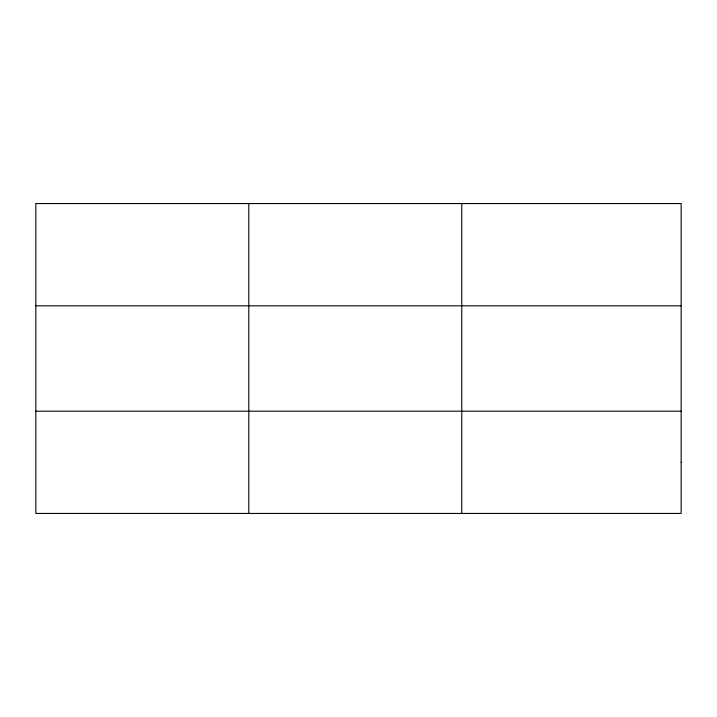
<?xml version="1.0" encoding="UTF-8"?>
<svg xmlns="http://www.w3.org/2000/svg" width="717" height="717" viewBox="0 0 717 717"><rect width="100%" height="100%" fill="white"/><g stroke="black" fill="none" stroke-linecap="round" stroke-linejoin="round"><path stroke-width="1.08" d="M248.799 203.556L248.799 513.444M461.748 203.556L461.748 513.444M35.85 305.818L681.15 305.818M35.85 411.182L681.15 411.182M681.15 462.313L681.15 513.444L35.85 513.444L35.85 203.556L681.15 203.556L681.15 462.313"/></g></svg>
